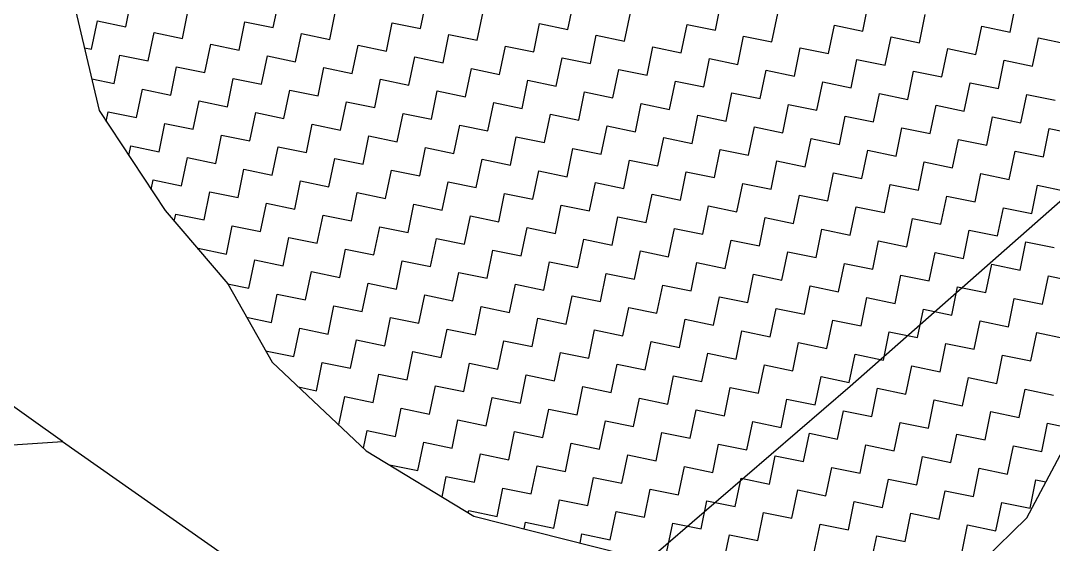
# Model space of a CAD drawing. Header units: metres. Extents: x 280043 to 281054, y 2047152 to 2048652.
# Drawn here: x 280280.3 to 280368.7, y 2048085.1 to 2048130 of the extents above; entities that cross this region are included whole.
import ezdxf

# ---------------------------------------------------------------- set-up
doc = ezdxf.new("R2010")
doc.units = ezdxf.units.M
doc.layers.add('POLY_HATCH', color=12, linetype='Continuous')
doc.layers.add('POLY_PARCEL', color=6, linetype='Continuous')

msp = doc.modelspace()

# ---------------------------------------------------------------- linework, layer by layer
at = {"layer": 'POLY_HATCH'}
for p, q in [((280281.859, 2048144.033), (280286.995, 2048122.254)), ((280286.995, 2048122.254), (280292.634, 2048113.691)), ((280292.634, 2048113.691), (280298.002, 2048107.405)), ((280298.002, 2048107.405), (280301.804, 2048100.701)), ((280301.804, 2048100.701), (280309.867, 2048093.119)), ((280366.439, 2048087.377), (280372.477, 2048098.713)), ((280309.867, 2048093.119), (280319.079, 2048087.519)), ((280319.079, 2048087.519), (280334.558, 2048083.588)), ((280362.719, 2048083.704), (280366.439, 2048087.377))]:
    msp.add_line(p, q, dxfattribs=at)
at = {"layer": 'POLY_HATCH', "linetype": 'Continuous'}
for p, q in [((280289.267, 2048129.438), (280289.767, 2048131.863)), ((280301.892, 2048129.364), (280302.392, 2048131.789)), ((280314.518, 2048129.289), (280315.018, 2048131.715)), ((280327.143, 2048129.215), (280327.643, 2048131.64)), ((280339.768, 2048129.141), (280340.268, 2048131.566)), ((280352.394, 2048129.066), (280352.894, 2048131.491)), ((280365.019, 2048128.992), (280365.519, 2048131.417)), ((280294.117, 2048128.439), (280294.617, 2048130.864)), ((280306.743, 2048128.364), (280307.243, 2048130.789)), ((280319.368, 2048128.29), (280319.868, 2048130.715)), ((280331.993, 2048128.215), (280332.493, 2048130.64)), ((280344.619, 2048128.141), (280345.118, 2048130.566)), ((280357.244, 2048128.066), (280357.744, 2048130.491)), ((280286.342, 2048127.513), (280286.842, 2048129.938)), ((280286.842, 2048129.938), (280289.267, 2048129.438)), ((280298.967, 2048127.439), (280299.467, 2048129.864)), ((280299.467, 2048129.864), (280301.892, 2048129.364)), ((280311.593, 2048127.364), (280312.093, 2048129.789)), ((280312.093, 2048129.789), (280314.518, 2048129.289)), ((280324.218, 2048127.29), (280324.718, 2048129.715)), ((280324.718, 2048129.715), (280327.143, 2048129.215)), ((280336.843, 2048127.215), (280337.343, 2048129.64)), ((280337.343, 2048129.64), (280339.768, 2048129.141)), ((280349.469, 2048127.141), (280349.969, 2048129.566)), ((280349.969, 2048129.566), (280352.394, 2048129.066)), ((280362.094, 2048127.067), (280362.594, 2048129.492)), ((280362.594, 2048129.492), (280365.019, 2048128.992)), ((280291.192, 2048126.513), (280291.692, 2048128.938)), ((280291.692, 2048128.938), (280294.117, 2048128.439)), ((280303.818, 2048126.439), (280304.318, 2048128.864)), ((280304.318, 2048128.864), (280306.743, 2048128.364)), ((280316.443, 2048126.364), (280316.943, 2048128.79)), ((280316.943, 2048128.79), (280319.368, 2048128.29)), ((280329.068, 2048126.29), (280329.568, 2048128.715)), ((280329.568, 2048128.715), (280331.993, 2048128.215)), ((280341.694, 2048126.216), (280342.193, 2048128.641)), ((280342.193, 2048128.641), (280344.619, 2048128.141)), ((280354.319, 2048126.141), (280354.819, 2048128.566)), ((280354.819, 2048128.566), (280357.244, 2048128.066)), ((280285.725, 2048127.64), (280286.342, 2048127.513)), ((280296.042, 2048125.514), (280296.542, 2048127.939)), ((280296.542, 2048127.939), (280298.967, 2048127.439)), ((280308.668, 2048125.439), (280309.168, 2048127.864)), ((280309.168, 2048127.864), (280311.593, 2048127.364)), ((280321.293, 2048125.365), (280321.793, 2048127.79)), ((280321.793, 2048127.79), (280324.218, 2048127.29)), ((280333.918, 2048125.29), (280334.418, 2048127.715)), ((280334.418, 2048127.715), (280336.843, 2048127.215)), ((280346.544, 2048125.216), (280347.044, 2048127.641)), ((280347.044, 2048127.641), (280349.469, 2048127.141)), ((280366.944, 2048126.067), (280367.444, 2048128.492)), ((280367.444, 2048128.492), (280369.869, 2048127.992)), ((280288.267, 2048124.588), (280288.767, 2048127.013)), ((280288.767, 2048127.013), (280291.192, 2048126.513)), ((280300.893, 2048124.514), (280301.393, 2048126.939)), ((280301.393, 2048126.939), (280303.818, 2048126.439)), ((280313.518, 2048124.439), (280314.018, 2048126.864)), ((280314.018, 2048126.864), (280316.443, 2048126.364)), ((280326.143, 2048124.365), (280326.643, 2048126.79)), ((280326.643, 2048126.79), (280329.068, 2048126.29)), ((280359.169, 2048125.141), (280359.669, 2048127.566)), ((280359.669, 2048127.566), (280362.094, 2048127.067)), ((280293.118, 2048123.588), (280293.617, 2048126.013)), ((280293.617, 2048126.013), (280296.042, 2048125.514)), ((280305.743, 2048123.514), (280306.243, 2048125.939)), ((280306.243, 2048125.939), (280308.668, 2048125.439)), ((280318.368, 2048123.439), (280318.868, 2048125.865)), ((280318.868, 2048125.865), (280321.293, 2048125.365)), ((280338.769, 2048124.29), (280339.268, 2048126.716)), ((280339.268, 2048126.716), (280341.694, 2048126.216)), ((280351.394, 2048124.216), (280351.894, 2048126.641)), ((280351.894, 2048126.641), (280354.319, 2048126.141)), ((280364.019, 2048124.142), (280364.519, 2048126.567)), ((280364.519, 2048126.567), (280366.944, 2048126.067)), ((280286.351, 2048124.983), (280288.267, 2048124.588)), ((280297.968, 2048122.589), (280298.468, 2048125.014)), ((280298.468, 2048125.014), (280300.893, 2048124.514)), ((280330.993, 2048123.365), (280331.493, 2048125.79)), ((280331.493, 2048125.79), (280333.918, 2048125.29)), ((280343.619, 2048123.291), (280344.119, 2048125.716)), ((280344.119, 2048125.716), (280346.544, 2048125.216)), ((280356.244, 2048123.216), (280356.744, 2048125.641)), ((280356.744, 2048125.641), (280359.169, 2048125.141)), ((280310.593, 2048122.514), (280311.093, 2048124.939)), ((280311.093, 2048124.939), (280313.518, 2048124.439)), ((280323.218, 2048122.44), (280323.718, 2048124.865)), ((280323.718, 2048124.865), (280326.143, 2048124.365)), ((280335.844, 2048122.365), (280336.344, 2048124.79)), ((280336.344, 2048124.79), (280338.769, 2048124.29)), ((280348.469, 2048122.291), (280348.969, 2048124.716)), ((280348.969, 2048124.716), (280351.394, 2048124.216)), ((280361.094, 2048122.216), (280361.594, 2048124.641)), ((280361.594, 2048124.641), (280364.019, 2048124.142)), ((280290.193, 2048121.663), (280290.692, 2048124.088)), ((280290.692, 2048124.088), (280293.118, 2048123.588)), ((280302.818, 2048121.589), (280303.318, 2048124.014)), ((280303.318, 2048124.014), (280305.743, 2048123.514)), ((280315.443, 2048121.514), (280315.943, 2048123.939)), ((280315.943, 2048123.939), (280318.368, 2048123.439)), ((280328.068, 2048121.44), (280328.568, 2048123.865)), ((280328.568, 2048123.865), (280330.993, 2048123.365)), ((280340.694, 2048121.365), (280341.194, 2048123.791)), ((280341.194, 2048123.791), (280343.619, 2048123.291)), ((280353.319, 2048121.291), (280353.819, 2048123.716)), ((280353.819, 2048123.716), (280356.244, 2048123.216)), ((280365.944, 2048121.217), (280366.444, 2048123.642)), ((280366.444, 2048123.642), (280368.869, 2048123.142)), ((280295.043, 2048120.663), (280295.543, 2048123.088)), ((280295.543, 2048123.088), (280297.968, 2048122.589)), ((280307.668, 2048120.589), (280308.168, 2048123.014)), ((280308.168, 2048123.014), (280310.593, 2048122.514)), ((280320.293, 2048120.515), (280320.793, 2048122.94)), ((280320.793, 2048122.94), (280323.218, 2048122.44)), ((280332.919, 2048120.44), (280333.419, 2048122.865)), ((280333.419, 2048122.865), (280335.844, 2048122.365)), ((280345.544, 2048120.366), (280346.044, 2048122.791)), ((280346.044, 2048122.791), (280348.469, 2048122.291)), ((280358.169, 2048120.291), (280358.669, 2048122.716)), ((280358.669, 2048122.716), (280361.094, 2048122.216)), ((280287.598, 2048121.339), (280287.767, 2048122.163)), ((280287.767, 2048122.163), (280290.193, 2048121.663)), ((280299.893, 2048119.664), (280300.393, 2048122.089)), ((280300.393, 2048122.089), (280302.818, 2048121.589)), ((280312.518, 2048119.589), (280313.018, 2048122.014)), ((280313.018, 2048122.014), (280315.443, 2048121.514)), ((280325.143, 2048119.515), (280325.643, 2048121.94)), ((280325.643, 2048121.94), (280328.068, 2048121.44)), ((280337.769, 2048119.44), (280338.269, 2048121.865)), ((280338.269, 2048121.865), (280340.694, 2048121.365)), ((280350.394, 2048119.366), (280350.894, 2048121.791)), ((280350.894, 2048121.791), (280353.319, 2048121.291)), ((280363.019, 2048119.291), (280363.519, 2048121.716)), ((280363.519, 2048121.716), (280365.944, 2048121.217)), ((280292.118, 2048118.738), (280292.618, 2048121.163)), ((280292.618, 2048121.163), (280295.043, 2048120.663)), ((280304.743, 2048118.664), (280305.243, 2048121.089)), ((280305.243, 2048121.089), (280307.668, 2048120.589)), ((280317.368, 2048118.589), (280317.868, 2048121.014)), ((280317.868, 2048121.014), (280320.293, 2048120.515)), ((280329.994, 2048118.515), (280330.494, 2048120.94)), ((280330.494, 2048120.94), (280332.919, 2048120.44)), ((280342.619, 2048118.44), (280343.119, 2048120.866)), ((280343.119, 2048120.866), (280345.544, 2048120.366)), ((280355.244, 2048118.366), (280355.744, 2048120.791)), ((280355.744, 2048120.791), (280358.169, 2048120.291)), ((280367.87, 2048118.292), (280368.369, 2048120.717)), ((280368.369, 2048120.717), (280370.795, 2048120.217)), ((280296.968, 2048117.738), (280297.468, 2048120.163)), ((280297.468, 2048120.163), (280299.893, 2048119.664)), ((280309.593, 2048117.664), (280310.093, 2048120.089)), ((280310.093, 2048120.089), (280312.518, 2048119.589)), ((280322.218, 2048117.59), (280322.718, 2048120.015)), ((280322.718, 2048120.015), (280325.143, 2048119.515)), ((280334.844, 2048117.515), (280335.344, 2048119.94)), ((280335.344, 2048119.94), (280337.769, 2048119.44)), ((280347.469, 2048117.441), (280347.969, 2048119.866)), ((280347.969, 2048119.866), (280350.394, 2048119.366)), ((280360.094, 2048117.366), (280360.594, 2048119.791)), ((280360.594, 2048119.791), (280363.019, 2048119.291)), ((280289.523, 2048118.415), (280289.693, 2048119.238)), ((280289.693, 2048119.238), (280292.118, 2048118.738)), ((280301.818, 2048116.739), (280302.318, 2048119.164)), ((280302.318, 2048119.164), (280304.743, 2048118.664)), ((280314.443, 2048116.664), (280314.943, 2048119.089)), ((280314.943, 2048119.089), (280317.368, 2048118.589)), ((280327.069, 2048116.59), (280327.569, 2048119.015)), ((280327.569, 2048119.015), (280329.994, 2048118.515)), ((280339.694, 2048116.515), (280340.194, 2048118.94)), ((280340.194, 2048118.94), (280342.619, 2048118.44)), ((280352.319, 2048116.441), (280352.819, 2048118.866)), ((280352.819, 2048118.866), (280355.244, 2048118.366)), ((280364.945, 2048116.366), (280365.444, 2048118.791)), ((280365.444, 2048118.791), (280367.87, 2048118.292)), ((280294.043, 2048115.813), (280294.543, 2048118.238)), ((280294.543, 2048118.238), (280296.968, 2048117.738)), ((280306.668, 2048115.739), (280307.168, 2048118.164)), ((280307.168, 2048118.164), (280309.593, 2048117.664)), ((280319.294, 2048115.664), (280319.793, 2048118.089)), ((280319.793, 2048118.089), (280322.218, 2048117.59)), ((280331.919, 2048115.59), (280332.419, 2048118.015)), ((280332.419, 2048118.015), (280334.844, 2048117.515)), ((280344.544, 2048115.515), (280345.044, 2048117.941)), ((280345.044, 2048117.941), (280347.469, 2048117.441)), ((280298.893, 2048114.813), (280299.393, 2048117.238)), ((280299.393, 2048117.238), (280301.818, 2048116.739)), ((280311.518, 2048114.739), (280312.018, 2048117.164)), ((280312.018, 2048117.164), (280314.443, 2048116.664)), ((280324.144, 2048114.665), (280324.644, 2048117.09)), ((280324.644, 2048117.09), (280327.069, 2048116.59)), ((280336.769, 2048114.59), (280337.269, 2048117.015)), ((280337.269, 2048117.015), (280339.694, 2048116.515)), ((280357.169, 2048115.441), (280357.669, 2048117.866)), ((280357.669, 2048117.866), (280360.094, 2048117.366)), ((280291.449, 2048115.492), (280291.618, 2048116.313)), ((280291.618, 2048116.313), (280294.043, 2048115.813)), ((280303.743, 2048113.814), (280304.243, 2048116.239)), ((280304.243, 2048116.239), (280306.668, 2048115.739)), ((280316.369, 2048113.739), (280316.868, 2048116.164)), ((280316.868, 2048116.164), (280319.294, 2048115.664)), ((280349.394, 2048114.516), (280349.894, 2048116.941)), ((280349.894, 2048116.941), (280352.319, 2048116.441)), ((280362.02, 2048114.441), (280362.519, 2048116.866)), ((280362.519, 2048116.866), (280364.945, 2048116.366)), ((280295.968, 2048112.888), (280296.468, 2048115.313)), ((280296.468, 2048115.313), (280298.893, 2048114.813)), ((280328.994, 2048113.665), (280329.494, 2048116.09)), ((280329.494, 2048116.09), (280331.919, 2048115.59)), ((280341.619, 2048113.59), (280342.119, 2048116.015)), ((280342.119, 2048116.015), (280344.544, 2048115.515)), ((280354.244, 2048113.516), (280354.744, 2048115.941)), ((280354.744, 2048115.941), (280357.169, 2048115.441)), ((280366.87, 2048113.441), (280367.37, 2048115.866)), ((280367.37, 2048115.866), (280369.795, 2048115.367)), ((280308.593, 2048112.814), (280309.093, 2048115.239)), ((280309.093, 2048115.239), (280311.518, 2048114.739)), ((280321.219, 2048112.739), (280321.719, 2048115.164)), ((280321.719, 2048115.164), (280324.144, 2048114.665)), ((280333.844, 2048112.665), (280334.344, 2048115.09)), ((280334.344, 2048115.09), (280336.769, 2048114.59)), ((280346.469, 2048112.59), (280346.969, 2048115.016)), ((280346.969, 2048115.016), (280349.394, 2048114.516)), ((280359.095, 2048112.516), (280359.595, 2048114.941)), ((280359.595, 2048114.941), (280362.02, 2048114.441)), ((280300.818, 2048111.888), (280301.318, 2048114.314)), ((280301.318, 2048114.314), (280303.743, 2048113.814)), ((280313.444, 2048111.814), (280313.943, 2048114.239)), ((280313.943, 2048114.239), (280316.369, 2048113.739)), ((280326.069, 2048111.74), (280326.569, 2048114.165)), ((280326.569, 2048114.165), (280328.994, 2048113.665)), ((280338.694, 2048111.665), (280339.194, 2048114.09)), ((280339.194, 2048114.09), (280341.619, 2048113.59)), ((280351.319, 2048111.591), (280351.819, 2048114.016)), ((280351.819, 2048114.016), (280354.244, 2048113.516)), ((280363.945, 2048111.516), (280364.445, 2048113.941)), ((280364.445, 2048113.941), (280366.87, 2048113.441)), ((280293.417, 2048112.775), (280293.543, 2048113.388)), ((280293.543, 2048113.388), (280295.968, 2048112.888)), ((280305.668, 2048110.889), (280306.168, 2048113.314)), ((280306.168, 2048113.314), (280308.593, 2048112.814)), ((280318.294, 2048110.814), (280318.794, 2048113.239)), ((280318.794, 2048113.239), (280321.219, 2048112.739)), ((280330.919, 2048110.74), (280331.419, 2048113.165)), ((280331.419, 2048113.165), (280333.844, 2048112.665)), ((280343.544, 2048110.665), (280344.044, 2048113.09)), ((280344.044, 2048113.09), (280346.469, 2048112.59)), ((280356.17, 2048110.591), (280356.67, 2048113.016)), ((280356.67, 2048113.016), (280359.095, 2048112.516)), ((280297.893, 2048109.963), (280298.393, 2048112.388)), ((280298.393, 2048112.388), (280300.818, 2048111.888)), ((280310.519, 2048109.889), (280311.018, 2048112.314)), ((280311.018, 2048112.314), (280313.444, 2048111.814)), ((280323.144, 2048109.814), (280323.644, 2048112.239)), ((280323.644, 2048112.239), (280326.069, 2048111.74)), ((280335.769, 2048109.74), (280336.269, 2048112.165)), ((280336.269, 2048112.165), (280338.694, 2048111.665)), ((280348.394, 2048109.665), (280348.894, 2048112.091)), ((280348.894, 2048112.091), (280351.319, 2048111.591)), ((280361.02, 2048109.591), (280361.52, 2048112.016)), ((280361.52, 2048112.016), (280363.945, 2048111.516)), ((280302.743, 2048108.963), (280303.243, 2048111.389)), ((280303.243, 2048111.389), (280305.668, 2048110.889)), ((280315.369, 2048108.889), (280315.869, 2048111.314)), ((280315.869, 2048111.314), (280318.294, 2048110.814)), ((280327.994, 2048108.815), (280328.494, 2048111.24)), ((280328.494, 2048111.24), (280330.919, 2048110.74)), ((280340.619, 2048108.74), (280341.119, 2048111.165)), ((280341.119, 2048111.165), (280343.544, 2048110.665)), ((280353.245, 2048108.666), (280353.745, 2048111.091)), ((280353.745, 2048111.091), (280356.17, 2048110.591)), ((280365.87, 2048108.591), (280366.37, 2048111.016)), ((280366.37, 2048111.016), (280368.795, 2048110.516)), ((280295.453, 2048110.39), (280295.468, 2048110.463)), ((280295.468, 2048110.463), (280297.893, 2048109.963)), ((280307.594, 2048107.964), (280308.093, 2048110.389)), ((280308.093, 2048110.389), (280310.519, 2048109.889)), ((280320.219, 2048107.889), (280320.719, 2048110.314)), ((280320.719, 2048110.314), (280323.144, 2048109.814)), ((280332.844, 2048107.815), (280333.344, 2048110.24)), ((280333.344, 2048110.24), (280335.769, 2048109.74)), ((280345.469, 2048107.74), (280345.969, 2048110.165)), ((280345.969, 2048110.165), (280348.394, 2048109.665)), ((280358.095, 2048107.666), (280358.595, 2048110.091)), ((280358.595, 2048110.091), (280361.02, 2048109.591)), ((280299.818, 2048107.038), (280300.318, 2048109.463)), ((280300.318, 2048109.463), (280302.743, 2048108.963)), ((280312.444, 2048106.964), (280312.944, 2048109.389)), ((280312.944, 2048109.389), (280315.369, 2048108.889)), ((280325.069, 2048106.889), (280325.569, 2048109.314)), ((280325.569, 2048109.314), (280327.994, 2048108.815)), ((280337.694, 2048106.815), (280338.194, 2048109.24)), ((280338.194, 2048109.24), (280340.619, 2048108.74)), ((280350.32, 2048106.741), (280350.82, 2048109.166)), ((280350.82, 2048109.166), (280353.245, 2048108.666)), ((280362.945, 2048106.666), (280363.445, 2048109.091)), ((280363.445, 2048109.091), (280365.87, 2048108.591)), ((280304.669, 2048106.038), (280305.168, 2048108.464)), ((280305.168, 2048108.464), (280307.594, 2048107.964)), ((280317.294, 2048105.964), (280317.794, 2048108.389)), ((280317.794, 2048108.389), (280320.219, 2048107.889)), ((280329.919, 2048105.89), (280330.419, 2048108.315)), ((280330.419, 2048108.315), (280332.844, 2048107.815)), ((280342.545, 2048105.815), (280343.044, 2048108.24)), ((280343.044, 2048108.24), (280345.469, 2048107.74)), ((280297.994, 2048107.414), (280299.818, 2048107.038)), ((280309.519, 2048105.039), (280310.019, 2048107.464)), ((280310.019, 2048107.464), (280312.444, 2048106.964)), ((280322.144, 2048104.964), (280322.644, 2048107.389)), ((280322.644, 2048107.389), (280325.069, 2048106.889)), ((280334.769, 2048104.89), (280335.269, 2048107.315)), ((280335.269, 2048107.315), (280337.694, 2048106.815)), ((280355.17, 2048105.741), (280355.67, 2048108.166)), ((280355.67, 2048108.166), (280358.095, 2048107.666)), ((280367.795, 2048105.666), (280368.295, 2048108.091)), ((280368.295, 2048108.091), (280370.72, 2048107.591)), ((280301.744, 2048104.113), (280302.243, 2048106.538)), ((280302.243, 2048106.538), (280304.669, 2048106.038)), ((280314.369, 2048104.039), (280314.869, 2048106.464)), ((280314.869, 2048106.464), (280317.294, 2048105.964)), ((280347.395, 2048104.815), (280347.895, 2048107.24)), ((280347.895, 2048107.24), (280350.32, 2048106.741)), ((280360.02, 2048104.741), (280360.52, 2048107.166)), ((280360.52, 2048107.166), (280362.945, 2048106.666)), ((280306.594, 2048103.113), (280307.094, 2048105.539)), ((280307.094, 2048105.539), (280309.519, 2048105.039)), ((280326.994, 2048103.964), (280327.494, 2048106.389)), ((280327.494, 2048106.389), (280329.919, 2048105.89)), ((280339.62, 2048103.89), (280340.119, 2048106.315)), ((280340.119, 2048106.315), (280342.545, 2048105.815)), ((280352.245, 2048103.816), (280352.745, 2048106.241)), ((280352.745, 2048106.241), (280355.17, 2048105.741)), ((280364.87, 2048103.741), (280365.37, 2048106.166)), ((280365.37, 2048106.166), (280367.795, 2048105.666)), ((280319.219, 2048103.039), (280319.719, 2048105.464)), ((280319.719, 2048105.464), (280322.144, 2048104.964)), ((280331.844, 2048102.965), (280332.344, 2048105.39)), ((280332.344, 2048105.39), (280334.769, 2048104.89)), ((280344.47, 2048102.89), (280344.97, 2048105.315)), ((280344.97, 2048105.315), (280347.395, 2048104.815)), ((280357.095, 2048102.816), (280357.595, 2048105.241)), ((280357.595, 2048105.241), (280360.02, 2048104.741)), ((280299.621, 2048104.551), (280301.744, 2048104.113)), ((280311.444, 2048102.114), (280311.944, 2048104.539)), ((280311.944, 2048104.539), (280314.369, 2048104.039)), ((280324.069, 2048102.039), (280324.569, 2048104.464)), ((280324.569, 2048104.464), (280326.994, 2048103.964)), ((280336.695, 2048101.965), (280337.194, 2048104.39)), ((280337.194, 2048104.39), (280339.62, 2048103.89)), ((280349.32, 2048101.89), (280349.82, 2048104.315)), ((280349.82, 2048104.315), (280352.245, 2048103.816)), ((280361.945, 2048101.816), (280362.445, 2048104.241)), ((280362.445, 2048104.241), (280364.87, 2048103.741)), ((280303.669, 2048101.188), (280304.169, 2048103.613)), ((280304.169, 2048103.613), (280306.594, 2048103.113)), ((280316.294, 2048101.114), (280316.794, 2048103.539)), ((280316.794, 2048103.539), (280319.219, 2048103.039)), ((280328.919, 2048101.039), (280329.419, 2048103.464)), ((280329.419, 2048103.464), (280331.844, 2048102.965)), ((280341.545, 2048100.965), (280342.045, 2048103.39)), ((280342.045, 2048103.39), (280344.47, 2048102.89)), ((280354.17, 2048100.891), (280354.67, 2048103.316)), ((280354.67, 2048103.316), (280357.095, 2048102.816)), ((280366.795, 2048100.816), (280367.295, 2048103.241)), ((280367.295, 2048103.241), (280369.72, 2048102.741)), ((280308.519, 2048100.188), (280309.019, 2048102.614)), ((280309.019, 2048102.614), (280311.444, 2048102.114)), ((280321.144, 2048100.114), (280321.644, 2048102.539)), ((280321.644, 2048102.539), (280324.069, 2048102.039)), ((280333.77, 2048100.04), (280334.269, 2048102.465)), ((280334.269, 2048102.465), (280336.695, 2048101.965)), ((280346.395, 2048099.965), (280346.895, 2048102.39)), ((280346.895, 2048102.39), (280349.32, 2048101.89)), ((280359.02, 2048099.891), (280359.52, 2048102.316)), ((280359.52, 2048102.316), (280361.945, 2048101.816)), ((280301.244, 2048101.688), (280303.669, 2048101.188)), ((280313.369, 2048099.189), (280313.869, 2048101.614)), ((280313.869, 2048101.614), (280316.294, 2048101.114)), ((280325.994, 2048099.114), (280326.494, 2048101.539)), ((280326.494, 2048101.539), (280328.919, 2048101.039)), ((280338.62, 2048099.04), (280339.12, 2048101.465)), ((280339.12, 2048101.465), (280341.545, 2048100.965)), ((280351.245, 2048098.965), (280351.745, 2048101.39)), ((280351.745, 2048101.39), (280354.17, 2048100.891)), ((280363.87, 2048098.891), (280364.37, 2048101.316)), ((280364.37, 2048101.316), (280366.795, 2048100.816)), ((280305.594, 2048098.263), (280306.094, 2048100.688)), ((280306.094, 2048100.688), (280308.519, 2048100.188)), ((280318.219, 2048098.189), (280318.719, 2048100.614)), ((280318.719, 2048100.614), (280321.144, 2048100.114)), ((280330.845, 2048098.114), (280331.344, 2048100.54)), ((280331.344, 2048100.54), (280333.77, 2048100.04)), ((280343.47, 2048098.04), (280343.97, 2048100.465)), ((280343.97, 2048100.465), (280346.395, 2048099.965)), ((280356.095, 2048097.966), (280356.595, 2048100.391)), ((280356.595, 2048100.391), (280359.02, 2048099.891)), ((280310.444, 2048097.264), (280310.944, 2048099.689)), ((280310.944, 2048099.689), (280313.369, 2048099.189)), ((280323.069, 2048097.189), (280323.569, 2048099.614)), ((280323.569, 2048099.614), (280325.994, 2048099.114)), ((280335.695, 2048097.115), (280336.195, 2048099.54)), ((280336.195, 2048099.54), (280338.62, 2048099.04)), ((280348.32, 2048097.04), (280348.82, 2048099.465)), ((280348.82, 2048099.465), (280351.245, 2048098.965)), ((280360.945, 2048096.966), (280361.445, 2048099.391)), ((280361.445, 2048099.391), (280363.87, 2048098.891)), ((280304.059, 2048098.58), (280305.594, 2048098.263)), ((280315.294, 2048096.264), (280315.794, 2048098.689)), ((280315.794, 2048098.689), (280318.219, 2048098.189)), ((280327.92, 2048096.189), (280328.419, 2048098.614)), ((280328.419, 2048098.614), (280330.845, 2048098.114)), ((280340.545, 2048096.115), (280341.045, 2048098.54)), ((280341.045, 2048098.54), (280343.47, 2048098.04)), ((280353.17, 2048096.04), (280353.67, 2048098.465)), ((280353.67, 2048098.465), (280356.095, 2048097.966)), ((280307.519, 2048095.338), (280308.019, 2048097.763)), ((280308.019, 2048097.763), (280310.444, 2048097.264)), ((280320.144, 2048095.264), (280320.644, 2048097.689)), ((280320.644, 2048097.689), (280323.069, 2048097.189)), ((280332.77, 2048095.189), (280333.27, 2048097.615)), ((280333.27, 2048097.615), (280335.695, 2048097.115)), ((280365.796, 2048095.966), (280366.295, 2048098.391)), ((280366.295, 2048098.391), (280368.72, 2048097.891)), ((280312.369, 2048094.339), (280312.869, 2048096.764)), ((280312.869, 2048096.764), (280315.294, 2048096.264)), ((280324.995, 2048094.264), (280325.494, 2048096.689)), ((280325.494, 2048096.689), (280327.92, 2048096.189)), ((280345.395, 2048095.115), (280345.895, 2048097.54)), ((280345.895, 2048097.54), (280348.32, 2048097.04)), ((280358.02, 2048095.041), (280358.52, 2048097.466)), ((280358.52, 2048097.466), (280360.945, 2048096.966)), ((280337.62, 2048094.19), (280338.12, 2048096.615)), ((280338.12, 2048096.615), (280340.545, 2048096.115)), ((280350.245, 2048094.115), (280350.745, 2048096.54)), ((280350.745, 2048096.54), (280353.17, 2048096.04)), ((280362.871, 2048094.041), (280363.37, 2048096.466)), ((280363.37, 2048096.466), (280365.796, 2048095.966)), ((280307.502, 2048095.342), (280307.519, 2048095.338)), ((280317.219, 2048093.339), (280317.719, 2048095.764)), ((280317.719, 2048095.764), (280320.144, 2048095.264)), ((280329.845, 2048093.264), (280330.345, 2048095.689)), ((280330.345, 2048095.689), (280332.77, 2048095.189)), ((280342.47, 2048093.19), (280342.97, 2048095.615)), ((280342.97, 2048095.615), (280345.395, 2048095.115)), ((280355.095, 2048093.115), (280355.595, 2048095.54)), ((280355.595, 2048095.54), (280358.02, 2048095.041)), ((280367.721, 2048093.041), (280368.221, 2048095.466)), ((280368.221, 2048095.466), (280370.498, 2048094.997)), ((280309.635, 2048093.337), (280309.944, 2048094.838)), ((280309.944, 2048094.838), (280312.369, 2048094.339)), ((280322.07, 2048092.339), (280322.57, 2048094.764)), ((280322.57, 2048094.764), (280324.995, 2048094.264)), ((280334.695, 2048092.264), (280335.195, 2048094.69)), ((280335.195, 2048094.69), (280337.62, 2048094.19)), ((280347.32, 2048092.19), (280347.82, 2048094.615)), ((280347.82, 2048094.615), (280350.245, 2048094.115)), ((280359.946, 2048092.116), (280360.445, 2048094.541)), ((280360.445, 2048094.541), (280362.871, 2048094.041)), ((280314.294, 2048091.414), (280314.794, 2048093.839)), ((280314.794, 2048093.839), (280317.219, 2048093.339)), ((280326.92, 2048091.339), (280327.42, 2048093.764)), ((280327.42, 2048093.764), (280329.845, 2048093.264)), ((280339.545, 2048091.265), (280340.045, 2048093.69)), ((280340.045, 2048093.69), (280342.47, 2048093.19)), ((280352.17, 2048091.19), (280352.67, 2048093.615)), ((280352.67, 2048093.615), (280355.095, 2048093.115)), ((280364.796, 2048091.116), (280365.296, 2048093.541)), ((280365.296, 2048093.541), (280367.721, 2048093.041)), ((280319.145, 2048090.414), (280319.645, 2048092.839)), ((280319.645, 2048092.839), (280322.07, 2048092.339)), ((280331.77, 2048090.339), (280332.27, 2048092.764)), ((280332.27, 2048092.764), (280334.695, 2048092.264)), ((280344.395, 2048090.265), (280344.895, 2048092.69)), ((280344.895, 2048092.69), (280347.32, 2048092.19)), ((280357.021, 2048090.19), (280357.52, 2048092.615)), ((280357.52, 2048092.615), (280359.946, 2048092.116)), ((280311.867, 2048091.903), (280311.869, 2048091.913)), ((280311.869, 2048091.913), (280314.294, 2048091.414)), ((280323.995, 2048089.414), (280324.495, 2048091.839)), ((280324.495, 2048091.839), (280326.92, 2048091.339)), ((280336.62, 2048089.339), (280337.12, 2048091.765)), ((280337.12, 2048091.765), (280339.545, 2048091.265)), ((280349.245, 2048089.265), (280349.745, 2048091.69)), ((280349.745, 2048091.69), (280352.17, 2048091.19)), ((280361.871, 2048089.191), (280362.371, 2048091.616)), ((280362.371, 2048091.616), (280364.796, 2048091.116)), ((280316.36, 2048089.172), (280316.72, 2048090.914)), ((280316.72, 2048090.914), (280319.145, 2048090.414)), ((280328.845, 2048088.414), (280329.345, 2048090.839)), ((280329.345, 2048090.839), (280331.77, 2048090.339)), ((280341.47, 2048088.34), (280341.97, 2048090.765)), ((280341.97, 2048090.765), (280344.395, 2048090.265)), ((280354.096, 2048088.265), (280354.595, 2048090.69)), ((280354.595, 2048090.69), (280357.021, 2048090.19)), ((280366.721, 2048088.191), (280367.221, 2048090.616)), ((280367.221, 2048090.616), (280368.071, 2048090.441)), ((280321.07, 2048087.489), (280321.57, 2048089.914)), ((280321.57, 2048089.914), (280323.995, 2048089.414)), ((280333.695, 2048087.414), (280334.195, 2048089.839)), ((280334.195, 2048089.839), (280336.62, 2048089.339)), ((280346.32, 2048087.34), (280346.82, 2048089.765)), ((280346.82, 2048089.765), (280349.245, 2048089.265)), ((280358.946, 2048087.265), (280359.446, 2048089.691)), ((280359.446, 2048089.691), (280361.871, 2048089.191)), ((280325.92, 2048086.489), (280326.42, 2048088.914)), ((280326.42, 2048088.914), (280328.845, 2048088.414)), ((280338.545, 2048086.414), (280339.045, 2048088.84)), ((280339.045, 2048088.84), (280341.47, 2048088.34)), ((280351.171, 2048086.34), (280351.67, 2048088.765)), ((280351.67, 2048088.765), (280354.096, 2048088.265)), ((280318.607, 2048087.806), (280318.645, 2048087.989)), ((280318.645, 2048087.989), (280321.07, 2048087.489)), ((280330.77, 2048085.489), (280331.27, 2048087.914)), ((280331.27, 2048087.914), (280333.695, 2048087.414)), ((280343.395, 2048085.415), (280343.895, 2048087.84)), ((280343.895, 2048087.84), (280346.32, 2048087.34)), ((280363.796, 2048086.266), (280364.296, 2048088.691)), ((280364.296, 2048088.691), (280366.721, 2048088.191)), ((280323.379, 2048086.427), (280323.495, 2048086.989)), ((280323.495, 2048086.989), (280325.92, 2048086.489)), ((280356.021, 2048085.34), (280356.521, 2048087.765)), ((280356.521, 2048087.765), (280358.946, 2048087.265)), ((280335.62, 2048084.489), (280336.12, 2048086.914)), ((280336.12, 2048086.914), (280338.545, 2048086.414)), ((280348.246, 2048084.415), (280348.746, 2048086.84)), ((280348.746, 2048086.84), (280351.171, 2048086.34)), ((280360.871, 2048084.34), (280361.371, 2048086.766)), ((280361.371, 2048086.766), (280363.796, 2048086.266)), ((280328.184, 2048085.207), (280328.345, 2048085.989)), ((280328.345, 2048085.989), (280330.77, 2048085.489)), ((280340.47, 2048083.49), (280340.97, 2048085.915)), ((280340.97, 2048085.915), (280343.395, 2048085.415)), ((280353.096, 2048083.415), (280353.596, 2048085.84)), ((280353.596, 2048085.84), (280356.021, 2048085.34))]:
    msp.add_line(p, q, dxfattribs=at)
at = {"layer": 'POLY_PARCEL'}
for p, q in [((280408.807, 2048149.356), (280351.32, 2048098.617)), ((280283.856, 2048093.901), (280239.595, 2048125.313)), ((280351.32, 2048098.617), (280317.586, 2048069.607)), ((280239.748, 2048091.127), (280283.856, 2048093.901)), ((280283.856, 2048093.901), (280312.276, 2048073.971))]:
    msp.add_line(p, q, dxfattribs=at)

doc.saveas('drawing.dxf')
